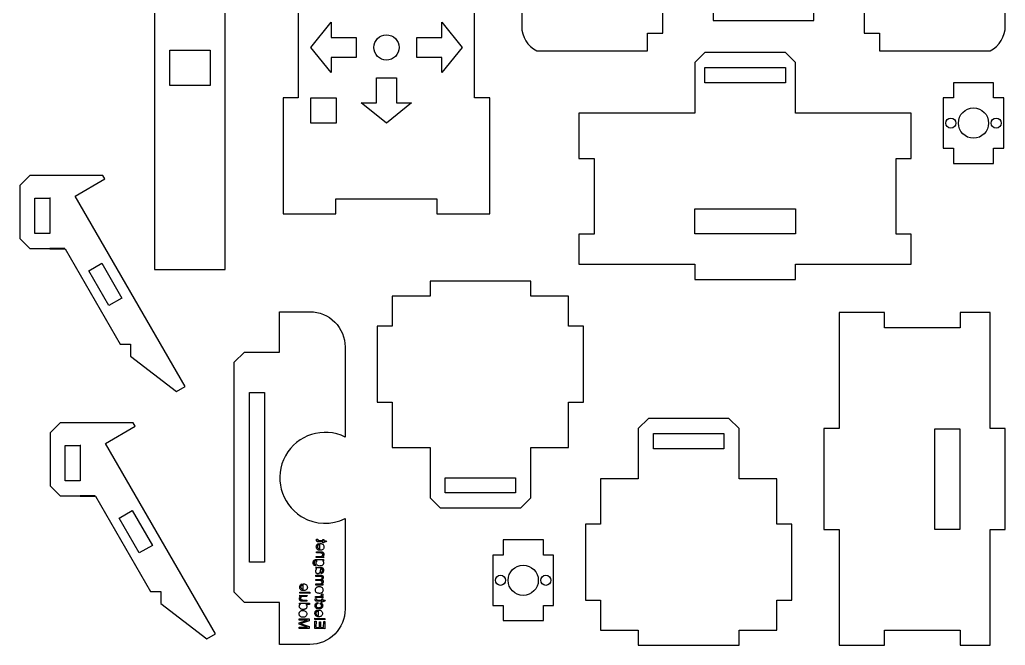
# Model space of a CAD drawing. Header units: millimetres. Extents: x -327 to -131, y -394 to -6.
# Drawn here: x -327 to -131.4, y -393.6 to -269.5 of the extents above; entities that cross this region are included whole.
import ezdxf

# ---------------------------------------------------------------- set-up
doc = ezdxf.new("R2010")
doc.units = ezdxf.units.MM
doc.layers.get('0').update_dxf_attribs({"linetype": 'CONTINUOUS'})

msp = doc.modelspace()

# ---------------------------------------------------------------- linework, layer by layer
for p, q in [((-325, -300.43), (-327, -302.43)), ((-318.89, -300.43), (-325, -300.43)), ((-310.53, -300.43), (-318.89, -300.43)), ((-315.98, -304.52), (-310.12, -301.14)), ((-310.12, -301.14), (-310.53, -300.43)), ((-327, -302.43), (-327, -312.93)), ((-324, -311.93), (-324, -304.93)), ((-324, -304.93), (-320.9, -304.93)), ((-320.9, -304.93), (-321, -304.93)), ((-321, -304.93), (-321, -311.93)), ((-294.16, -342.3), (-315.98, -304.52)), ((-327, -312.93), (-325, -314.93)), ((-321, -311.93), (-324, -311.93)), ((-325, -314.93), (-318.05, -314.93)), ((-318.05, -314.93), (-321, -314.93)), ((-321, -314.93), (-321, -315.01)), ((-321, -315.01), (-318, -315.01)), ((-318, -315.01), (-307.08, -333.93)), ((-307.08, -333.93), (-305.02, -333.93)), ((-305.02, -333.93), (-305.02, -336.28)), ((-305.02, -336.28), (-295.89, -343.3)), ((-295.89, -343.3), (-294.16, -342.3)), ((-318.97, -349.51), (-320.97, -351.51)), ((-312.86, -349.51), (-318.97, -349.51)), ((-304.49, -349.51), (-312.86, -349.51)), ((-309.94, -353.59), (-304.09, -350.21)), ((-304.09, -350.21), (-304.49, -349.51)), ((-320.97, -351.51), (-320.97, -362.01)), ((-317.97, -361.01), (-317.97, -354.01)), ((-317.97, -354.01), (-314.87, -354.01)), ((-314.87, -354.01), (-314.97, -354.01)), ((-314.97, -354.01), (-314.97, -361.01)), ((-288.13, -391.38), (-309.94, -353.59)), ((-314.97, -361.01), (-317.97, -361.01)), ((-320.97, -362.01), (-318.97, -364.01)), ((-318.97, -364.01), (-312.01, -364.01)), ((-312.01, -364.01), (-314.97, -364.01)), ((-314.97, -364.01), (-314.97, -364.08)), ((-314.97, -364.08), (-311.97, -364.08)), ((-311.97, -364.08), (-301.05, -383)), ((-268.05, -372.58), (-267.83, -372.62)), ((-267.65, -372.87), (-266.8, -372.89)), ((-266.81, -373.14), (-267.64, -373.12)), ((-267.64, -373.47), (-267.61, -373.73)), ((-267.43, -374.55), (-267.41, -373.47)), ((-266.81, -373.32), (-266.81, -373.14)), ((-266.62, -373.32), (-266.81, -373.32)), ((-266.8, -372.89), (-266.8, -372.65)), ((-266.8, -372.65), (-266.6, -372.65)), ((-266.26, -373.15), (-266.62, -373.14)), ((-266.62, -373.14), (-266.62, -373.32)), ((-266.6, -372.65), (-266.61, -372.9)), ((-266.61, -372.9), (-266.1, -372.91)), ((-266.1, -372.91), (-266.26, -373.15)), ((-268.11, -375.33), (-268.11, -375.08)), ((-268.11, -375.08), (-267.22, -375.1)), ((-267.23, -375.35), (-268.11, -375.33)), ((-268.13, -376.02), (-267.34, -376.03)), ((-268.13, -376.26), (-268.13, -376.02)), ((-266.68, -376.29), (-268.13, -376.26)), ((-267.94, -376.64), (-266.69, -376.66)), ((-266.89, -376.07), (-266.68, -376.07)), ((-266.7, -376.89), (-266.87, -376.89)), ((-266.69, -376.66), (-266.7, -376.89)), ((-266.68, -376.07), (-266.68, -376.29)), ((-268.32, -377.62), (-268.29, -377.86)), ((-268.18, -378.37), (-268.17, -378.12)), ((-267.57, -378.21), (-267.24, -378.22)), ((-267.17, -379.43), (-267.19, -379.19)), ((-270.93, -381.48), (-270.91, -381.73)), ((-270.73, -382.56), (-270.71, -381.48)), ((-268.25, -381.45), (-267.5, -381.47)), ((-268.25, -381.7), (-268.25, -381.45)), ((-268.23, -380.83), (-268.23, -380.59)), ((-268.23, -380.59), (-267.39, -380.61)), ((-267.29, -380.86), (-268.23, -380.83)), ((-268.21, -379.98), (-268.21, -379.73)), ((-268.21, -379.73), (-267.21, -379.75)), ((-267.3, -380), (-268.21, -379.98)), ((-267, -381.5), (-266.8, -381.51)), ((-266.8, -381.51), (-266.8, -381.73)), ((-301.05, -383), (-298.98, -383)), ((-298.98, -383), (-298.98, -385.35)), ((-266.8, -381.73), (-268.25, -381.7)), ((-267.12, -383.51), (-266.89, -383.43)), ((-298.98, -385.35), (-289.86, -392.38)), ((-271.46, -385.5), (-271.45, -385.27)), ((-271.45, -385.27), (-269.45, -385.32)), ((-271.42, -383.72), (-269.97, -383.75)), ((-271.42, -383.94), (-271.42, -383.72)), ((-271.21, -383.94), (-271.42, -383.94)), ((-270, -384.92), (-270.89, -384.9)), ((-270.79, -384.66), (-269.99, -384.68)), ((-269.98, -384), (-270.75, -383.98)), ((-269.99, -384.68), (-270, -384.92)), ((-269.97, -383.75), (-269.98, -384)), ((-269.45, -385.32), (-269.46, -385.56)), ((-268.31, -384.18), (-268.3, -383.94)), ((-266.86, -384.21), (-268.31, -384.18)), ((-268.31, -384.38), (-268.09, -384.42)), ((-268.3, -383.94), (-267.54, -383.95)), ((-267.91, -384.68), (-267.06, -384.69)), ((-267.06, -384.94), (-267.9, -384.92)), ((-267.83, -385.18), (-267.8, -385.42)), ((-267.35, -385.45), (-267.31, -385.21)), ((-267.07, -383.99), (-266.85, -383.99)), ((-267.07, -385.12), (-267.06, -384.94)), ((-266.88, -385.12), (-267.07, -385.12)), ((-267.06, -384.69), (-267.05, -384.45)), ((-267.05, -384.45), (-266.86, -384.45)), ((-266.87, -384.94), (-266.88, -385.12)), ((-266.86, -384.45), (-266.87, -384.7)), ((-266.87, -384.7), (-266.36, -384.71)), ((-266.52, -384.95), (-266.87, -384.94)), ((-266.85, -383.99), (-266.86, -384.21)), ((-266.36, -384.71), (-266.52, -384.95)), ((-271.27, -385.5), (-271.46, -385.5)), ((-269.46, -385.56), (-270.18, -385.55)), ((-267.93, -386.67), (-267.9, -386.92)), ((-267.72, -387.75), (-267.7, -386.67)), ((-271.54, -389.23), (-269.85, -388.68)), ((-271.54, -389.46), (-271.54, -389.23)), ((-271.53, -388.64), (-271.52, -388.39)), ((-269.85, -388.68), (-271.53, -388.64)), ((-271.52, -388.39), (-269.52, -388.43)), ((-269.53, -388.79), (-270.93, -389.24)), ((-269.52, -388.43), (-269.53, -388.79)), ((-271.56, -390.04), (-269.85, -390.08)), ((-271.56, -390.3), (-271.56, -390.04)), ((-269.56, -390.34), (-271.56, -390.3)), ((-269.85, -390.08), (-271.54, -389.46)), ((-270.96, -389.44), (-269.55, -389.94)), ((-269.55, -389.94), (-269.56, -390.34)), ((-289.86, -392.38), (-288.13, -391.38))]:
    msp.add_line(p, q)
for points in [[(-227.35, -187.2), (-227.35, -270.84, 0.281861), (-224.35, -275.74), (-224.35, -275.7), (-202.35, -275.7), (-202.35, -273.8), (-202.35, -273.8), (-202.35, -272.2), (-199.35, -272.2), (-199.35, -257.7)], [(-159.35, -257.7), (-159.35, -272.2), (-156.35, -272.2), (-156.35, -275.7), (-134.35, -275.7), (-134.35, -275.7, 0.281861), (-131.35, -270.8), (-131.35, -187.2, 0.414214)]]:
    msp.add_lwpolyline(points, format="xyb")
for points in [[(-286.22, -319.11), (-286.22, -246.11), (-283.22, -246.11), (-286.22, -240.11), (-300.22, -240.11), (-303.22, -246.11), (-300.22, -246.11), (-300.22, -319.11)], [(-233.7, -285.05), (-236.7, -285.05), (-236.7, -265.04), (-233.7, -265.04), (-233.7, -242.08), (-244.2, -242.08), (-244.2, -245.09), (-264.23, -245.09), (-264.23, -242.08), (-274.7, -242.08), (-274.7, -265.04), (-271.7, -265.04), (-271.7, -285.05), (-274.7, -285.05), (-274.7, -308.04), (-264.23, -308.04), (-264.23, -305.05), (-244.2, -305.05), (-244.2, -308.04), (-233.7, -308.04)], [(-260.2, -273.04), (-260.2, -277.04), (-265.2, -277.04), (-265.2, -280.04), (-269.2, -275.04), (-265.2, -270.04), (-265.2, -273.04)], [(-243.2, -270.04), (-239.2, -275.04), (-243.2, -280.04), (-243.2, -277.04), (-248.2, -277.04), (-248.2, -273.04), (-243.2, -273.04)], [(-289.22, -275.61), (-289.22, -282.61), (-297.22, -282.61), (-297.22, -275.61)], [(-172.98, -278.05), (-174.98, -276.05), (-191, -276.05), (-193, -278.05), (-193, -288.05), (-216.01, -288.05), (-216.01, -297.05), (-212.98, -297.05), (-212.98, -312.09), (-216.01, -312.09), (-216.01, -318.06), (-193, -318.06), (-193, -321.05), (-172.98, -321.05), (-172.98, -318.06), (-150.01, -318.06), (-150.01, -312.09), (-152.98, -312.09), (-152.98, -297.05), (-150.01, -297.05), (-150.01, -288.05), (-172.98, -288.05)], [(-174.98, -279.05), (-174.98, -282.05), (-190.98, -282.05), (-190.98, -279.05)], [(-256.2, -281.04), (-252.2, -281.04), (-252.2, -286.04), (-249.2, -286.04), (-254.2, -290.04), (-259.2, -286.04), (-256.2, -286.04)], [(-141.66, -285.05), (-143.66, -285.05), (-143.66, -295.05), (-141.66, -295.05), (-141.66, -298.05), (-133.66, -298.05), (-133.66, -295.05), (-131.66, -295.05), (-131.66, -285.05), (-133.66, -285.05), (-133.66, -282.05), (-141.66, -282.05)], [(-264.2, -290.04), (-269.2, -290.04), (-269.2, -285.04), (-264.2, -285.04)], [(-192.98, -307.05), (-172.98, -307.05), (-172.98, -312.05), (-192.98, -312.05)], [(-306.7, -324.76), (-309.3, -326.26), (-313.3, -319.33), (-310.7, -317.83)], [(-227.55, -366.41), (-225.55, -364.41), (-225.55, -354.41), (-218.05, -354.41), (-218.05, -345.41), (-215.05, -345.41), (-215.05, -330.36), (-218.05, -330.36), (-218.05, -324.41), (-225.55, -324.41), (-225.55, -321.41), (-245.55, -321.41), (-245.55, -324.41), (-253.05, -324.41), (-253.05, -330.36), (-256.05, -330.36), (-256.05, -345.41), (-253.05, -345.41), (-253.05, -354.41), (-245.55, -354.41), (-245.55, -364.41), (-243.55, -366.41)], [(-167.35, -350.66), (-167.35, -370.68), (-164.35, -370.68), (-164.35, -393.65), (-155.35, -393.65), (-155.35, -390.68), (-140.31, -390.68), (-140.31, -393.65), (-134.34, -393.65), (-134.34, -370.68), (-131.35, -370.68), (-131.35, -350.66), (-134.34, -350.66), (-134.34, -327.65), (-140.31, -327.65), (-140.31, -330.68), (-155.35, -330.68), (-155.35, -327.65), (-164.35, -327.65), (-164.35, -350.66)], [(-278.4, -377.14), (-281.4, -377.14), (-281.4, -343.47), (-278.4, -343.47)], [(-184.2, -350.65), (-186.2, -348.65), (-202.2, -348.65), (-204.2, -350.65), (-204.2, -360.65), (-211.7, -360.65), (-211.7, -369.65), (-214.7, -369.65), (-214.7, -384.69), (-211.7, -384.69), (-211.7, -390.65), (-204.2, -390.65), (-204.2, -393.65), (-184.2, -393.65), (-184.2, -390.65), (-176.7, -390.65), (-176.7, -384.69), (-173.7, -384.69), (-173.7, -369.65), (-176.7, -369.65), (-176.7, -360.65), (-184.2, -360.65)], [(-201.2, -354.65), (-201.2, -351.65), (-187.2, -351.65), (-187.2, -354.65)], [(-145.35, -370.68), (-145.35, -350.68), (-140.35, -350.68), (-140.35, -370.68)], [(-228.55, -360.41), (-228.55, -363.41), (-242.55, -363.41), (-242.55, -360.41)], [(-300.67, -373.83), (-303.27, -375.33), (-307.27, -368.41), (-304.67, -366.91)], [(-221.05, -375.76), (-223.05, -375.76), (-223.05, -372.76), (-231.05, -372.76), (-231.05, -375.76), (-233.05, -375.76), (-233.05, -385.76), (-231.05, -385.76), (-231.05, -388.76), (-223.05, -388.76), (-223.05, -385.76), (-221.05, -385.76)], [(-271.4, -383.09), (-269.41, -383.14), (-269.41, -383.38), (-271.41, -383.34)], [(-268.41, -388.86), (-268.17, -388.87), (-268.2, -390.09), (-267.52, -390.11), (-267.5, -389), (-267.26, -389.01), (-267.28, -390.11), (-266.67, -390.13), (-266.65, -388.95), (-266.41, -388.95), (-266.44, -390.4), (-268.44, -390.35)], [(-268.4, -388.29), (-266.4, -388.33), (-266.4, -388.58), (-268.4, -388.53)]]:
    msp.add_lwpolyline(points, close=True)
msp.add_lwpolyline([(-189.35, -257.7), (-189.35, -269.7), (-169.35, -269.7), (-169.35, -257.7)])
msp.add_lwpolyline([(-262.4, -352.34, 0.954735), (-271.1, -368.07, 0.007413), (-270.88, -368.26, 0.250673), (-262.4, -368.52), (-262.4, -386.47, -0.414214), (-269.4, -393.47), (-275.4, -393.47), (-275.4, -385.14), (-282.4, -385.14), (-284.4, -383.14), (-284.4, -337.47), (-282.4, -335.47), (-275.4, -335.47), (-275.4, -327.47), (-269.4, -327.47, -0.414214), (-262.4, -334.47)], format="xyb", close=True)
for centre, radius in [((-254.2, -275.04), 2.5), ((-137.66, -290.05), 3), ((-142.16, -290.05), 1), ((-133.16, -290.05), 1), ((-227.05, -380.76), 3), ((-231.55, -380.76), 1), ((-222.55, -380.76), 1)]:
    msp.add_circle(centre, radius)
for points, knots in [([(-268.12, -374.1), (-268.11, -374.02), (-268.11, -373.95), (-268.07, -373.81), (-268.03, -373.76), (-267.99, -373.69)], [0, 0, 0, 0, 0.0223128, 0.0223128, 0.04475975, 0.04475975, 0.04475975, 0.04475975]), ([(-268.08, -372.77), (-268.07, -372.73), (-268.07, -372.71), (-268.06, -372.64), (-268.06, -372.61), (-268.05, -372.58)], [0, 0, 0, 0, 0.01024756, 0.01024756, 0.0204198, 0.0204198, 0.0204198, 0.0204198]), ([(-268.04, -372.98), (-268.05, -372.94), (-268.06, -372.91), (-268.08, -372.84), (-268.08, -372.8), (-268.08, -372.77)], [0, 0, 0, 0, 0.01217006, 0.01217006, 0.02407561, 0.02407561, 0.02407561, 0.02407561]), ([(-267.93, -373.08), (-267.95, -373.07), (-267.97, -373.06), (-268.01, -373.02), (-268.02, -373), (-268.04, -372.98)], [0, 0, 0, 0, 0.00825793, 0.00825793, 0.01649674, 0.01649674, 0.01649674, 0.01649674]), ([(-267.99, -373.69), (-267.93, -373.63), (-267.89, -373.59), (-267.77, -373.51), (-267.7, -373.49), (-267.64, -373.47)], [0, 0, 0, 0, 0.02237772, 0.02237772, 0.04470848, 0.04470848, 0.04470848, 0.04470848]), ([(-267.64, -373.12), (-267.69, -373.12), (-267.74, -373.12), (-267.84, -373.11), (-267.88, -373.1), (-267.93, -373.08)], [0, 0, 0, 0, 0.01473572, 0.01473572, 0.03070692, 0.03070692, 0.03070692, 0.03070692]), ([(-267.83, -372.62), (-267.84, -372.64), (-267.84, -372.66), (-267.84, -372.7), (-267.84, -372.71), (-267.85, -372.73)], [0, 0, 0, 0, 0.0054175, 0.0054175, 0.01096673, 0.01096673, 0.01096673, 0.01096673]), ([(-267.85, -372.73), (-267.85, -372.75), (-267.85, -372.76), (-267.84, -372.79), (-267.84, -372.8), (-267.83, -372.82)], [0, 0, 0, 0, 0.004410228, 0.004410228, 0.008916782, 0.008916782, 0.008916782, 0.008916782]), ([(-267.83, -372.82), (-267.82, -372.82), (-267.82, -372.83), (-267.8, -372.85), (-267.79, -372.85), (-267.78, -372.86)], [0, 0, 0, 0, 0.003271306, 0.003271306, 0.006542831, 0.006542831, 0.006542831, 0.006542831]), ([(-267.78, -372.86), (-267.76, -372.87), (-267.74, -372.87), (-267.69, -372.87), (-267.67, -372.87), (-267.65, -372.87)], [0, 0, 0, 0, 0.00768258, 0.00768258, 0.01470083, 0.01470083, 0.01470083, 0.01470083]), ([(-267.41, -373.47), (-267.4, -373.47), (-267.39, -373.47), (-267.37, -373.47), (-267.36, -373.47), (-267.34, -373.47)], [0, 0, 0, 0, 0.003275134, 0.003275134, 0.006686924, 0.006686924, 0.006686924, 0.006686924]), ([(-267.34, -373.47), (-267.24, -373.48), (-267.14, -373.48), (-266.96, -373.55), (-266.88, -373.6), (-266.79, -373.67)], [0, 0, 0, 0, 0.03058319, 0.03058319, 0.06148901, 0.06148901, 0.06148901, 0.06148901]), ([(-266.79, -373.67), (-266.73, -373.74), (-266.68, -373.81), (-266.62, -373.97), (-266.61, -374.06), (-266.6, -374.15)], [0, 0, 0, 0, 0.02803415, 0.02803415, 0.05604557, 0.05604557, 0.05604557, 0.05604557]), ([(-267.93, -374.61), (-268, -374.53), (-268.05, -374.46), (-268.11, -374.29), (-268.11, -374.19), (-268.12, -374.1)], [0, 0, 0, 0, 0.0304266, 0.0304266, 0.06073653, 0.06073653, 0.06073653, 0.06073653]), ([(-267.39, -374.81), (-267.49, -374.8), (-267.59, -374.79), (-267.77, -374.73), (-267.85, -374.67), (-267.93, -374.61)], [0, 0, 0, 0, 0.03029558, 0.03029558, 0.06088123, 0.06088123, 0.06088123, 0.06088123]), ([(-267.84, -373.87), (-267.86, -373.91), (-267.89, -373.94), (-267.91, -374.02), (-267.91, -374.06), (-267.92, -374.1)], [0, 0, 0, 0, 0.01313326, 0.01313326, 0.02623781, 0.02623781, 0.02623781, 0.02623781]), ([(-267.92, -374.1), (-267.91, -374.16), (-267.91, -374.22), (-267.87, -374.32), (-267.83, -374.36), (-267.8, -374.41)], [0, 0, 0, 0, 0.01724478, 0.01724478, 0.03449245, 0.03449245, 0.03449245, 0.03449245]), ([(-267.61, -373.73), (-267.65, -373.74), (-267.7, -373.76), (-267.78, -373.81), (-267.8, -373.84), (-267.84, -373.87)], [0, 0, 0, 0, 0.01397031, 0.01397031, 0.02811999, 0.02811999, 0.02811999, 0.02811999]), ([(-267.8, -374.41), (-267.74, -374.45), (-267.69, -374.49), (-267.57, -374.53), (-267.5, -374.54), (-267.43, -374.55)], [0, 0, 0, 0, 0.02238675, 0.02238675, 0.04450634, 0.04450634, 0.04450634, 0.04450634]), ([(-266.82, -374.63), (-266.91, -374.69), (-266.99, -374.74), (-267.18, -374.8), (-267.28, -374.8), (-267.39, -374.81)], [0, 0, 0, 0, 0.03435171, 0.03435171, 0.06835004, 0.06835004, 0.06835004, 0.06835004]), ([(-267.01, -375.38), (-267.05, -375.37), (-267.08, -375.36), (-267.16, -375.35), (-267.19, -375.35), (-267.23, -375.35)], [0, 0, 0, 0, 0.01299341, 0.01299341, 0.02550807, 0.02550807, 0.02550807, 0.02550807]), ([(-267.22, -375.1), (-267.18, -375.1), (-267.14, -375.11), (-267.05, -375.11), (-267.02, -375.12), (-266.98, -375.12)], [0, 0, 0, 0, 0.01198417, 0.01198417, 0.02472235, 0.02472235, 0.02472235, 0.02472235]), ([(-266.89, -375.49), (-266.91, -375.47), (-266.92, -375.44), (-266.96, -375.41), (-266.98, -375.4), (-267.01, -375.38)], [0, 0, 0, 0, 0.00810143, 0.00810143, 0.01620763, 0.01620763, 0.01620763, 0.01620763]), ([(-266.98, -375.12), (-266.95, -375.13), (-266.91, -375.14), (-266.85, -375.17), (-266.83, -375.18), (-266.8, -375.2)], [0, 0, 0, 0, 0.00996776, 0.00996776, 0.0199576, 0.0199576, 0.0199576, 0.0199576]), ([(-266.85, -375.66), (-266.85, -375.63), (-266.85, -375.6), (-266.87, -375.54), (-266.88, -375.52), (-266.89, -375.49)], [0, 0, 0, 0, 0.00902242, 0.00902242, 0.01806869, 0.01806869, 0.01806869, 0.01806869]), ([(-266.64, -375.61), (-266.65, -375.7), (-266.66, -375.8), (-266.72, -375.91), (-266.74, -375.94), (-266.81, -376.01), (-266.85, -376.04), (-266.89, -376.07)], [0, 0, 0, 0, 0.02798675, 0.02798675, 0.04030206, 0.04030206, 0.05130192, 0.05130192, 0.05130192, 0.05130192]), ([(-266.6, -374.15), (-266.61, -374.24), (-266.62, -374.33), (-266.69, -374.49), (-266.75, -374.56), (-266.82, -374.63)], [0, 0, 0, 0, 0.0278112, 0.0278112, 0.05565226, 0.05565226, 0.05565226, 0.05565226]), ([(-266.8, -375.2), (-266.77, -375.23), (-266.75, -375.25), (-266.71, -375.31), (-266.69, -375.34), (-266.68, -375.37)], [0, 0, 0, 0, 0.01148457, 0.01148457, 0.02288564, 0.02288564, 0.02288564, 0.02288564]), ([(-266.68, -375.37), (-266.67, -375.41), (-266.65, -375.45), (-266.64, -375.53), (-266.64, -375.57), (-266.64, -375.61)], [0, 0, 0, 0, 0.01292353, 0.01292353, 0.02583235, 0.02583235, 0.02583235, 0.02583235]), ([(-268.74, -377.27), (-268.74, -377.21), (-268.74, -377.15), (-268.71, -377.02), (-268.68, -376.97), (-268.65, -376.91)], [0, 0, 0, 0, 0.019152, 0.019152, 0.03844953, 0.03844953, 0.03844953, 0.03844953]), ([(-268.64, -377.7), (-268.67, -377.62), (-268.71, -377.57), (-268.74, -377.42), (-268.74, -377.35), (-268.74, -377.27)], [0, 0, 0, 0, 0.02460081, 0.02460081, 0.04898076, 0.04898076, 0.04898076, 0.04898076]), ([(-268.65, -376.91), (-268.62, -376.86), (-268.59, -376.82), (-268.52, -376.75), (-268.47, -376.72), (-268.43, -376.7)], [0, 0, 0, 0, 0.01608382, 0.01608382, 0.03218273, 0.03218273, 0.03218273, 0.03218273]), ([(-268.47, -377.02), (-268.49, -377.06), (-268.51, -377.1), (-268.54, -377.19), (-268.54, -377.23), (-268.54, -377.28)], [0, 0, 0, 0, 0.0156915, 0.0156915, 0.03110539, 0.03110539, 0.03110539, 0.03110539]), ([(-268.54, -377.28), (-268.54, -377.32), (-268.54, -377.37), (-268.52, -377.45), (-268.5, -377.49), (-268.48, -377.53)], [0, 0, 0, 0, 0.01333982, 0.01333982, 0.0268537, 0.0268537, 0.0268537, 0.0268537]), ([(-268.48, -377.53), (-268.45, -377.56), (-268.43, -377.58), (-268.38, -377.61), (-268.35, -377.61), (-268.32, -377.62)], [0, 0, 0, 0, 0.01046052, 0.01046052, 0.02081609, 0.02081609, 0.02081609, 0.02081609]), ([(-268.27, -376.9), (-268.31, -376.91), (-268.35, -376.92), (-268.41, -376.96), (-268.44, -376.99), (-268.47, -377.02)], [0, 0, 0, 0, 0.01182304, 0.01182304, 0.02366222, 0.02366222, 0.02366222, 0.02366222]), ([(-268.43, -376.7), (-268.34, -376.67), (-268.27, -376.65), (-268.11, -376.63), (-268.03, -376.64), (-267.94, -376.64)], [0, 0, 0, 0, 0.02799871, 0.02799871, 0.05460599, 0.05460599, 0.05460599, 0.05460599]), ([(-267.96, -376.89), (-268.01, -376.88), (-268.06, -376.88), (-268.17, -376.89), (-268.21, -376.89), (-268.27, -376.9)], [0, 0, 0, 0, 0.01583394, 0.01583394, 0.03306411, 0.03306411, 0.03306411, 0.03306411]), ([(-268.16, -377.28), (-268.15, -377.2), (-268.14, -377.13), (-268.07, -377), (-268.01, -376.94), (-267.96, -376.89)], [0, 0, 0, 0, 0.02392649, 0.02392649, 0.04784812, 0.04784812, 0.04784812, 0.04784812]), ([(-267.95, -377.75), (-268.02, -377.68), (-268.08, -377.62), (-268.14, -377.46), (-268.15, -377.37), (-268.16, -377.28)], [0, 0, 0, 0, 0.02854574, 0.02854574, 0.05704631, 0.05704631, 0.05704631, 0.05704631]), ([(-267.34, -376.03), (-267.27, -376.03), (-267.2, -376.04), (-267.07, -376), (-267.02, -375.97), (-266.96, -375.93)], [0, 0, 0, 0, 0.02076218, 0.02076218, 0.04240764, 0.04240764, 0.04240764, 0.04240764]), ([(-266.96, -375.93), (-266.93, -375.89), (-266.9, -375.85), (-266.86, -375.76), (-266.86, -375.71), (-266.85, -375.66)], [0, 0, 0, 0, 0.01527206, 0.01527206, 0.03054166, 0.03054166, 0.03054166, 0.03054166]), ([(-266.87, -376.89), (-266.81, -376.95), (-266.76, -377.01), (-266.69, -377.15), (-266.68, -377.23), (-266.67, -377.31)], [0, 0, 0, 0, 0.02503776, 0.02503776, 0.05008091, 0.05008091, 0.05008091, 0.05008091]), ([(-266.67, -377.31), (-266.68, -377.37), (-266.68, -377.43), (-266.72, -377.54), (-266.75, -377.59), (-266.78, -377.65)], [0, 0, 0, 0, 0.01789693, 0.01789693, 0.03582339, 0.03582339, 0.03582339, 0.03582339]), ([(-268.29, -377.86), (-268.36, -377.85), (-268.43, -377.85), (-268.51, -377.81), (-268.53, -377.79), (-268.59, -377.74), (-268.61, -377.72), (-268.64, -377.7)], [0, 0, 0, 0, 0.0206045, 0.0206045, 0.02938536, 0.02938536, 0.03568167, 0.03568167, 0.03568167, 0.03568167]), ([(-268.22, -378.96), (-268.22, -378.91), (-268.22, -378.86), (-268.2, -378.77), (-268.19, -378.73), (-268.17, -378.69)], [0, 0, 0, 0, 0.01384653, 0.01384653, 0.02770267, 0.02770267, 0.02770267, 0.02770267]), ([(-268.12, -379.33), (-268.16, -379.26), (-268.19, -379.21), (-268.22, -379.09), (-268.22, -379.02), (-268.22, -378.96)], [0, 0, 0, 0, 0.0222306, 0.0222306, 0.04416991, 0.04416991, 0.04416991, 0.04416991]), ([(-268, -378.43), (-268.03, -378.42), (-268.06, -378.42), (-268.12, -378.4), (-268.15, -378.39), (-268.18, -378.37)], [0, 0, 0, 0, 0.00935327, 0.00935327, 0.01874514, 0.01874514, 0.01874514, 0.01874514]), ([(-268.17, -378.12), (-268.15, -378.13), (-268.12, -378.15), (-268.06, -378.17), (-268.03, -378.18), (-268, -378.18)], [0, 0, 0, 0, 0.00928519, 0.00928519, 0.0185723, 0.0185723, 0.0185723, 0.0185723]), ([(-268.17, -378.69), (-268.15, -378.64), (-268.13, -378.59), (-268.07, -378.51), (-268.04, -378.47), (-268, -378.43)], [0, 0, 0, 0, 0.01718088, 0.01718088, 0.03421279, 0.03421279, 0.03421279, 0.03421279]), ([(-267.82, -379.46), (-267.88, -379.45), (-267.93, -379.45), (-268.03, -379.4), (-268.07, -379.37), (-268.12, -379.33)], [0, 0, 0, 0, 0.01712685, 0.01712685, 0.03425871, 0.03425871, 0.03425871, 0.03425871]), ([(-268, -378.18), (-267.92, -378.19), (-267.87, -378.2), (-267.71, -378.21), (-267.64, -378.21), (-267.57, -378.21)], [0, 0, 0, 0, 0.02431846, 0.02431846, 0.04631939, 0.04631939, 0.04631939, 0.04631939]), ([(-267.44, -377.93), (-267.53, -377.92), (-267.62, -377.91), (-267.79, -377.85), (-267.87, -377.8), (-267.95, -377.75)], [0, 0, 0, 0, 0.02798085, 0.02798085, 0.05600667, 0.05600667, 0.05600667, 0.05600667]), ([(-267.63, -379.42), (-267.66, -379.43), (-267.69, -379.44), (-267.75, -379.46), (-267.79, -379.46), (-267.82, -379.46)], [0, 0, 0, 0, 0.0104819, 0.0104819, 0.02095756, 0.02095756, 0.02095756, 0.02095756]), ([(-267.48, -379.29), (-267.5, -379.32), (-267.52, -379.34), (-267.57, -379.38), (-267.6, -379.4), (-267.63, -379.42)], [0, 0, 0, 0, 0.00999798, 0.00999798, 0.01998899, 0.01998899, 0.01998899, 0.01998899]), ([(-267.4, -379.12), (-267.41, -379.15), (-267.42, -379.18), (-267.45, -379.24), (-267.46, -379.26), (-267.48, -379.29)], [0, 0, 0, 0, 0.00981043, 0.00981043, 0.01962637, 0.01962637, 0.01962637, 0.01962637]), ([(-267.05, -377.86), (-267.12, -377.88), (-267.18, -377.9), (-267.31, -377.92), (-267.37, -377.92), (-267.44, -377.93)], [0, 0, 0, 0, 0.02048167, 0.02048167, 0.04094359, 0.04094359, 0.04094359, 0.04094359]), ([(-267.36, -378.9), (-267.36, -378.94), (-267.37, -378.97), (-267.38, -379.05), (-267.39, -379.08), (-267.4, -379.12)], [0, 0, 0, 0, 0.01108198, 0.01108198, 0.02260999, 0.02260999, 0.02260999, 0.02260999]), ([(-267.26, -378.46), (-267.29, -378.55), (-267.3, -378.6), (-267.33, -378.75), (-267.35, -378.83), (-267.36, -378.9)], [0, 0, 0, 0, 0.02559212, 0.02559212, 0.0501325, 0.0501325, 0.0501325, 0.0501325]), ([(-267.2, -378.46), (-267.21, -378.46), (-267.22, -378.46), (-267.24, -378.46), (-267.25, -378.46), (-267.26, -378.46)], [0, 0, 0, 0, 0.003206741, 0.003206741, 0.006413526, 0.006413526, 0.006413526, 0.006413526]), ([(-267.24, -378.22), (-267.2, -378.22), (-267.17, -378.22), (-267.09, -378.22), (-267.06, -378.23), (-267.02, -378.23)], [0, 0, 0, 0, 0.01136428, 0.01136428, 0.02349495, 0.02349495, 0.02349495, 0.02349495]), ([(-266.99, -378.54), (-267.02, -378.51), (-267.05, -378.49), (-267.12, -378.47), (-267.16, -378.47), (-267.2, -378.46)], [0, 0, 0, 0, 0.01324509, 0.01324509, 0.02612408, 0.02612408, 0.02612408, 0.02612408]), ([(-267.19, -379.19), (-267.15, -379.18), (-267.11, -379.17), (-267.04, -379.13), (-267.01, -379.11), (-266.98, -379.07)], [0, 0, 0, 0, 0.01274111, 0.01274111, 0.02578017, 0.02578017, 0.02578017, 0.02578017]), ([(-266.92, -379.33), (-266.96, -379.36), (-266.99, -379.38), (-267.08, -379.41), (-267.12, -379.42), (-267.17, -379.43)], [0, 0, 0, 0, 0.01508455, 0.01508455, 0.03004166, 0.03004166, 0.03004166, 0.03004166]), ([(-266.78, -377.65), (-266.82, -377.7), (-266.85, -377.74), (-266.95, -377.81), (-267, -377.83), (-267.05, -377.86)], [0, 0, 0, 0, 0.01870151, 0.01870151, 0.03737173, 0.03737173, 0.03737173, 0.03737173]), ([(-267.02, -378.23), (-266.99, -378.24), (-266.96, -378.25), (-266.9, -378.28), (-266.88, -378.29), (-266.85, -378.31)], [0, 0, 0, 0, 0.00931361, 0.00931361, 0.01866952, 0.01866952, 0.01866952, 0.01866952]), ([(-266.91, -378.82), (-266.91, -378.77), (-266.91, -378.72), (-266.94, -378.62), (-266.96, -378.59), (-266.99, -378.54)], [0, 0, 0, 0, 0.01516737, 0.01516737, 0.03061561, 0.03061561, 0.03061561, 0.03061561]), ([(-266.98, -379.07), (-266.95, -379.03), (-266.94, -379), (-266.91, -378.91), (-266.91, -378.86), (-266.91, -378.82)], [0, 0, 0, 0, 0.01537551, 0.01537551, 0.03031821, 0.03031821, 0.03031821, 0.03031821]), ([(-266.77, -379.12), (-266.78, -379.16), (-266.8, -379.2), (-266.85, -379.27), (-266.88, -379.3), (-266.92, -379.33)], [0, 0, 0, 0, 0.01338237, 0.01338237, 0.02684235, 0.02684235, 0.02684235, 0.02684235]), ([(-266.85, -378.31), (-266.82, -378.34), (-266.8, -378.36), (-266.77, -378.42), (-266.76, -378.45), (-266.74, -378.49)], [0, 0, 0, 0, 0.0115653, 0.0115653, 0.02296067, 0.02296067, 0.02296067, 0.02296067]), ([(-266.71, -378.79), (-266.71, -378.84), (-266.71, -378.9), (-266.73, -379.01), (-266.75, -379.06), (-266.77, -379.12)], [0, 0, 0, 0, 0.01679089, 0.01679089, 0.03367095, 0.03367095, 0.03367095, 0.03367095]), ([(-266.74, -378.49), (-266.73, -378.54), (-266.72, -378.58), (-266.71, -378.69), (-266.71, -378.74), (-266.71, -378.79)], [0, 0, 0, 0, 0.01724693, 0.01724693, 0.03420104, 0.03420104, 0.03420104, 0.03420104]), ([(-271.28, -381.69), (-271.23, -381.64), (-271.19, -381.59), (-271.07, -381.52), (-271, -381.5), (-270.93, -381.48)], [0, 0, 0, 0, 0.02237784, 0.02237784, 0.04470872, 0.04470872, 0.04470872, 0.04470872]), ([(-270.71, -381.48), (-270.7, -381.48), (-270.69, -381.48), (-270.66, -381.48), (-270.65, -381.48), (-270.64, -381.48)], [0, 0, 0, 0, 0.003275135, 0.003275135, 0.006686926, 0.006686926, 0.006686926, 0.006686926]), ([(-270.64, -381.48), (-270.54, -381.48), (-270.44, -381.49), (-270.25, -381.55), (-270.18, -381.61), (-270.09, -381.67)], [0, 0, 0, 0, 0.03058317, 0.03058317, 0.06148898, 0.06148898, 0.06148898, 0.06148898]), ([(-267.5, -381.47), (-267.44, -381.47), (-267.39, -381.47), (-267.29, -381.46), (-267.25, -381.45), (-267.19, -381.43)], [0, 0, 0, 0, 0.01540821, 0.01540821, 0.03129541, 0.03129541, 0.03129541, 0.03129541]), ([(-267.39, -380.61), (-267.33, -380.61), (-267.27, -380.61), (-267.16, -380.58), (-267.12, -380.55), (-267.06, -380.51)], [0, 0, 0, 0, 0.01779428, 0.01779428, 0.0360241, 0.0360241, 0.0360241, 0.0360241]), ([(-267.09, -380.03), (-267.13, -380.02), (-267.16, -380.01), (-267.23, -380), (-267.27, -380), (-267.3, -380)], [0, 0, 0, 0, 0.01227181, 0.01227181, 0.02395304, 0.02395304, 0.02395304, 0.02395304]), ([(-267.05, -380.92), (-267.09, -380.9), (-267.12, -380.88), (-267.21, -380.86), (-267.25, -380.86), (-267.29, -380.86)], [0, 0, 0, 0, 0.01469964, 0.01469964, 0.02903545, 0.02903545, 0.02903545, 0.02903545]), ([(-267.21, -379.75), (-267.15, -379.76), (-267.08, -379.76), (-266.96, -379.8), (-266.91, -379.83), (-266.85, -379.88)], [0, 0, 0, 0, 0.02012098, 0.02012098, 0.04064714, 0.04064714, 0.04064714, 0.04064714]), ([(-267.19, -381.43), (-267.16, -381.42), (-267.13, -381.41), (-267.07, -381.37), (-267.05, -381.34), (-267.03, -381.31)], [0, 0, 0, 0, 0.01052154, 0.01052154, 0.02105405, 0.02105405, 0.02105405, 0.02105405]), ([(-266.99, -380.11), (-267, -380.1), (-267.01, -380.08), (-267.05, -380.05), (-267.07, -380.04), (-267.09, -380.03)], [0, 0, 0, 0, 0.0070146, 0.0070146, 0.01403352, 0.01403352, 0.01403352, 0.01403352]), ([(-267.06, -380.51), (-267.03, -380.48), (-267, -380.44), (-266.96, -380.36), (-266.96, -380.31), (-266.95, -380.26)], [0, 0, 0, 0, 0.01478091, 0.01478091, 0.02955338, 0.02955338, 0.02955338, 0.02955338]), ([(-266.97, -381.12), (-266.97, -381.08), (-266.97, -381.04), (-267, -380.98), (-267.02, -380.95), (-267.05, -380.92)], [0, 0, 0, 0, 0.0113943, 0.0113943, 0.02293372, 0.02293372, 0.02293372, 0.02293372]), ([(-267.03, -381.31), (-267.01, -381.28), (-267, -381.25), (-266.98, -381.19), (-266.97, -381.15), (-266.97, -381.12)], [0, 0, 0, 0, 0.01022048, 0.01022048, 0.02044099, 0.02044099, 0.02044099, 0.02044099]), ([(-266.74, -380.21), (-266.75, -380.31), (-266.77, -380.39), (-266.83, -380.51), (-266.86, -380.54), (-266.93, -380.6), (-266.97, -380.63), (-267, -380.65)], [0, 0, 0, 0, 0.02913117, 0.02913117, 0.0441395, 0.0441395, 0.05921403, 0.05921403, 0.05921403, 0.05921403]), ([(-267, -380.65), (-266.96, -380.67), (-266.93, -380.69), (-266.87, -380.74), (-266.84, -380.77), (-266.82, -380.8)], [0, 0, 0, 0, 0.01224396, 0.01224396, 0.02448966, 0.02448966, 0.02448966, 0.02448966]), ([(-266.83, -381.33), (-266.85, -381.36), (-266.87, -381.4), (-266.93, -381.45), (-266.97, -381.48), (-267, -381.5)], [0, 0, 0, 0, 0.0126642, 0.0126642, 0.02532984, 0.02532984, 0.02532984, 0.02532984]), ([(-266.95, -380.26), (-266.95, -380.24), (-266.95, -380.21), (-266.97, -380.16), (-266.98, -380.14), (-266.99, -380.11)], [0, 0, 0, 0, 0.00780774, 0.00780774, 0.01563311, 0.01563311, 0.01563311, 0.01563311]), ([(-266.85, -379.88), (-266.81, -379.93), (-266.78, -379.98), (-266.74, -380.09), (-266.74, -380.15), (-266.74, -380.21)], [0, 0, 0, 0, 0.02029116, 0.02029116, 0.04040151, 0.04040151, 0.04040151, 0.04040151]), ([(-266.76, -381.07), (-266.76, -381.11), (-266.76, -381.16), (-266.79, -381.25), (-266.81, -381.28), (-266.83, -381.33)], [0, 0, 0, 0, 0.01357174, 0.01357174, 0.02716143, 0.02716143, 0.02716143, 0.02716143]), ([(-266.82, -380.8), (-266.8, -380.85), (-266.78, -380.89), (-266.76, -380.98), (-266.76, -381.02), (-266.76, -381.07)], [0, 0, 0, 0, 0.01530294, 0.01530294, 0.03046551, 0.03046551, 0.03046551, 0.03046551]), ([(-271.42, -382.1), (-271.41, -382.03), (-271.41, -381.96), (-271.36, -381.82), (-271.33, -381.76), (-271.28, -381.69)], [0, 0, 0, 0, 0.02231281, 0.02231281, 0.04475977, 0.04475977, 0.04475977, 0.04475977]), ([(-271.23, -382.61), (-271.29, -382.53), (-271.35, -382.46), (-271.41, -382.29), (-271.41, -382.2), (-271.42, -382.1)], [0, 0, 0, 0, 0.03042637, 0.03042637, 0.06073611, 0.06073611, 0.06073611, 0.06073611]), ([(-270.69, -382.81), (-270.79, -382.8), (-270.89, -382.8), (-271.07, -382.73), (-271.14, -382.68), (-271.23, -382.61)], [0, 0, 0, 0, 0.03029554, 0.03029554, 0.06088116, 0.06088116, 0.06088116, 0.06088116]), ([(-271.14, -381.88), (-271.16, -381.91), (-271.18, -381.95), (-271.21, -382.02), (-271.21, -382.07), (-271.21, -382.11)], [0, 0, 0, 0, 0.01313316, 0.01313316, 0.02623763, 0.02623763, 0.02623763, 0.02623763]), ([(-271.21, -382.11), (-271.21, -382.16), (-271.21, -382.22), (-271.17, -382.32), (-271.13, -382.37), (-271.09, -382.41)], [0, 0, 0, 0, 0.01724481, 0.01724481, 0.0344925, 0.0344925, 0.0344925, 0.0344925]), ([(-270.91, -381.73), (-270.95, -381.75), (-271, -381.76), (-271.07, -381.81), (-271.1, -381.84), (-271.14, -381.88)], [0, 0, 0, 0, 0.01397028, 0.01397028, 0.02811995, 0.02811995, 0.02811995, 0.02811995]), ([(-271.09, -382.41), (-271.03, -382.46), (-270.99, -382.49), (-270.87, -382.54), (-270.8, -382.55), (-270.73, -382.56)], [0, 0, 0, 0, 0.02238677, 0.02238677, 0.04450637, 0.04450637, 0.04450637, 0.04450637]), ([(-270.11, -382.63), (-270.21, -382.7), (-270.29, -382.75), (-270.48, -382.81), (-270.58, -382.81), (-270.69, -382.81)], [0, 0, 0, 0, 0.03435167, 0.03435167, 0.06834996, 0.06834996, 0.06834996, 0.06834996]), ([(-269.9, -382.15), (-269.91, -382.24), (-269.92, -382.34), (-269.99, -382.5), (-270.05, -382.56), (-270.11, -382.63)], [0, 0, 0, 0, 0.02781129, 0.02781129, 0.05565245, 0.05565245, 0.05565245, 0.05565245]), ([(-270.09, -381.67), (-270.03, -381.74), (-269.97, -381.81), (-269.91, -381.97), (-269.91, -382.06), (-269.9, -382.15)], [0, 0, 0, 0, 0.02803427, 0.02803427, 0.05604579, 0.05604579, 0.05604579, 0.05604579]), ([(-268.31, -382.66), (-268.3, -382.6), (-268.3, -382.54), (-268.26, -382.42), (-268.24, -382.37), (-268.21, -382.31)], [0, 0, 0, 0, 0.01835568, 0.01835568, 0.0367149, 0.0367149, 0.0367149, 0.0367149]), ([(-268.12, -383.16), (-268.18, -383.08), (-268.24, -383.01), (-268.3, -382.85), (-268.3, -382.75), (-268.31, -382.66)], [0, 0, 0, 0, 0.02929763, 0.02929763, 0.0585373, 0.0585373, 0.0585373, 0.0585373]), ([(-268.21, -382.31), (-268.18, -382.26), (-268.14, -382.21), (-268.06, -382.13), (-268.01, -382.11), (-267.96, -382.07)], [0, 0, 0, 0, 0.01785578, 0.01785578, 0.03571265, 0.03571265, 0.03571265, 0.03571265]), ([(-267.56, -383.36), (-267.67, -383.35), (-267.77, -383.34), (-267.96, -383.28), (-268.03, -383.23), (-268.12, -383.16)], [0, 0, 0, 0, 0.03094876, 0.03094876, 0.0622768, 0.0622768, 0.0622768, 0.0622768]), ([(-267.96, -382.07), (-267.88, -382.05), (-267.82, -382.02), (-267.67, -382), (-267.59, -382), (-267.51, -382)], [0, 0, 0, 0, 0.02567438, 0.02567438, 0.05084471, 0.05084471, 0.05084471, 0.05084471]), ([(-266.96, -383.15), (-267.06, -383.22), (-267.14, -383.28), (-267.34, -383.35), (-267.45, -383.35), (-267.56, -383.36)], [0, 0, 0, 0, 0.03728158, 0.03728158, 0.07408481, 0.07408481, 0.07408481, 0.07408481]), ([(-267.51, -382), (-267.41, -382.01), (-267.31, -382.01), (-267.13, -382.08), (-267.06, -382.13), (-266.98, -382.2)], [0, 0, 0, 0, 0.02994822, 0.02994822, 0.06012796, 0.06012796, 0.06012796, 0.06012796]), ([(-266.98, -382.2), (-266.92, -382.28), (-266.86, -382.35), (-266.8, -382.51), (-266.8, -382.6), (-266.79, -382.69)], [0, 0, 0, 0, 0.02883379, 0.02883379, 0.05763222, 0.05763222, 0.05763222, 0.05763222]), ([(-266.79, -382.69), (-266.8, -382.78), (-266.81, -382.86), (-266.86, -383.01), (-266.91, -383.08), (-266.96, -383.15)], [0, 0, 0, 0, 0.0250937, 0.0250937, 0.050214, 0.050214, 0.050214, 0.050214]), ([(-266.89, -383.43), (-266.87, -383.47), (-266.85, -383.51), (-266.82, -383.59), (-266.82, -383.63), (-266.81, -383.68)], [0, 0, 0, 0, 0.01352628, 0.01352628, 0.0271167, 0.0271167, 0.0271167, 0.0271167]), ([(-271.47, -384.4), (-271.45, -384.3), (-271.44, -384.21), (-271.38, -384.1), (-271.35, -384.06), (-271.28, -384), (-271.25, -383.97), (-271.21, -383.94)], [0, 0, 0, 0, 0.02841716, 0.02841716, 0.0428233, 0.0428233, 0.05775612, 0.05775612, 0.05775612, 0.05775612]), ([(-271.42, -384.64), (-271.44, -384.6), (-271.45, -384.56), (-271.46, -384.48), (-271.47, -384.44), (-271.47, -384.4)], [0, 0, 0, 0, 0.01269499, 0.01269499, 0.02538611, 0.02538611, 0.02538611, 0.02538611]), ([(-271.3, -384.81), (-271.33, -384.78), (-271.35, -384.76), (-271.39, -384.7), (-271.41, -384.67), (-271.42, -384.64)], [0, 0, 0, 0, 0.01152858, 0.01152858, 0.02295296, 0.02295296, 0.02295296, 0.02295296]), ([(-271.12, -384.88), (-271.15, -384.88), (-271.19, -384.87), (-271.25, -384.84), (-271.27, -384.82), (-271.3, -384.81)], [0, 0, 0, 0, 0.01000624, 0.01000624, 0.02005123, 0.02005123, 0.02005123, 0.02005123]), ([(-271.19, -384.15), (-271.21, -384.18), (-271.23, -384.21), (-271.25, -384.28), (-271.25, -384.32), (-271.25, -384.35)], [0, 0, 0, 0, 0.01095413, 0.01095413, 0.02190848, 0.02190848, 0.02190848, 0.02190848]), ([(-271.25, -384.35), (-271.25, -384.39), (-271.25, -384.42), (-271.24, -384.48), (-271.22, -384.51), (-271.2, -384.54)], [0, 0, 0, 0, 0.00995832, 0.00995832, 0.01995677, 0.01995677, 0.01995677, 0.01995677]), ([(-271.2, -384.54), (-271.18, -384.56), (-271.16, -384.59), (-271.11, -384.62), (-271.08, -384.63), (-271.05, -384.64)], [0, 0, 0, 0, 0.00970195, 0.00970195, 0.01939846, 0.01939846, 0.01939846, 0.01939846]), ([(-271.04, -384.01), (-271.07, -384.03), (-271.1, -384.04), (-271.15, -384.09), (-271.17, -384.12), (-271.19, -384.15)], [0, 0, 0, 0, 0.01098953, 0.01098953, 0.02197085, 0.02197085, 0.02197085, 0.02197085]), ([(-270.89, -384.9), (-270.93, -384.9), (-270.97, -384.9), (-271.05, -384.9), (-271.08, -384.89), (-271.12, -384.88)], [0, 0, 0, 0, 0.01151477, 0.01151477, 0.02358471, 0.02358471, 0.02358471, 0.02358471]), ([(-271.05, -384.64), (-271, -384.65), (-270.97, -384.65), (-270.88, -384.66), (-270.84, -384.66), (-270.79, -384.66)], [0, 0, 0, 0, 0.01479447, 0.01479447, 0.02852635, 0.02852635, 0.02852635, 0.02852635]), ([(-270.75, -383.98), (-270.8, -383.98), (-270.85, -383.98), (-270.94, -383.99), (-270.98, -384), (-271.04, -384.01)], [0, 0, 0, 0, 0.01448979, 0.01448979, 0.02941944, 0.02941944, 0.02941944, 0.02941944]), ([(-268.37, -385.77), (-268.37, -385.69), (-268.36, -385.62), (-268.31, -385.49), (-268.27, -385.43), (-268.22, -385.37)], [0, 0, 0, 0, 0.02200833, 0.02200833, 0.0440484, 0.0440484, 0.0440484, 0.0440484]), ([(-268.33, -384.57), (-268.33, -384.53), (-268.33, -384.51), (-268.32, -384.44), (-268.31, -384.41), (-268.31, -384.38)], [0, 0, 0, 0, 0.01024762, 0.01024762, 0.02041988, 0.02041988, 0.02041988, 0.02041988]), ([(-268.3, -384.78), (-268.31, -384.74), (-268.32, -384.71), (-268.33, -384.64), (-268.33, -384.6), (-268.33, -384.57)], [0, 0, 0, 0, 0.01217012, 0.01217012, 0.02407569, 0.02407569, 0.02407569, 0.02407569]), ([(-268.19, -384.88), (-268.21, -384.87), (-268.23, -384.86), (-268.27, -384.82), (-268.28, -384.8), (-268.3, -384.78)], [0, 0, 0, 0, 0.008258, 0.008258, 0.01649688, 0.01649688, 0.01649688, 0.01649688]), ([(-268.22, -385.37), (-268.16, -385.32), (-268.11, -385.27), (-267.98, -385.21), (-267.9, -385.19), (-267.83, -385.18)], [0, 0, 0, 0, 0.02440197, 0.02440197, 0.04872409, 0.04872409, 0.04872409, 0.04872409]), ([(-267.9, -384.92), (-267.95, -384.92), (-268, -384.92), (-268.1, -384.91), (-268.13, -384.9), (-268.19, -384.88)], [0, 0, 0, 0, 0.01473573, 0.01473573, 0.03070694, 0.03070694, 0.03070694, 0.03070694]), ([(-268.09, -384.42), (-268.09, -384.44), (-268.1, -384.46), (-268.1, -384.5), (-268.1, -384.51), (-268.1, -384.53)], [0, 0, 0, 0, 0.00541744, 0.00541744, 0.01096657, 0.01096657, 0.01096657, 0.01096657]), ([(-268.1, -384.53), (-268.1, -384.55), (-268.1, -384.56), (-268.1, -384.59), (-268.09, -384.6), (-268.09, -384.62)], [0, 0, 0, 0, 0.004410238, 0.004410238, 0.008916842, 0.008916842, 0.008916842, 0.008916842]), ([(-268.09, -384.62), (-268.08, -384.63), (-268.08, -384.63), (-268.06, -384.65), (-268.05, -384.65), (-268.04, -384.66)], [0, 0, 0, 0, 0.003271317, 0.003271317, 0.006542853, 0.006542853, 0.006542853, 0.006542853]), ([(-267.8, -385.42), (-267.85, -385.43), (-267.9, -385.43), (-268, -385.47), (-268.03, -385.5), (-268.08, -385.54)], [0, 0, 0, 0, 0.01549785, 0.01549785, 0.03122634, 0.03122634, 0.03122634, 0.03122634]), ([(-268.04, -384.66), (-268.02, -384.67), (-268, -384.67), (-267.95, -384.67), (-267.93, -384.67), (-267.91, -384.68)], [0, 0, 0, 0, 0.00768259, 0.00768259, 0.01470085, 0.01470085, 0.01470085, 0.01470085]), ([(-267.54, -383.95), (-267.49, -383.95), (-267.45, -383.95), (-267.35, -383.94), (-267.31, -383.93), (-267.26, -383.92)], [0, 0, 0, 0, 0.01456599, 0.01456599, 0.02915971, 0.02915971, 0.02915971, 0.02915971]), ([(-267.31, -385.21), (-267.24, -385.23), (-267.18, -385.25), (-267.06, -385.31), (-267.02, -385.36), (-266.97, -385.41)], [0, 0, 0, 0, 0.02021384, 0.02021384, 0.04049605, 0.04049605, 0.04049605, 0.04049605]), ([(-267.26, -383.92), (-267.23, -383.91), (-267.2, -383.9), (-267.16, -383.87), (-267.14, -383.85), (-267.12, -383.83)], [0, 0, 0, 0, 0.00833434, 0.00833434, 0.01668506, 0.01668506, 0.01668506, 0.01668506]), ([(-267.07, -383.69), (-267.07, -383.65), (-267.07, -383.62), (-267.09, -383.56), (-267.1, -383.53), (-267.12, -383.51)], [0, 0, 0, 0, 0.01019829, 0.01019829, 0.02036731, 0.02036731, 0.02036731, 0.02036731]), ([(-267.12, -383.83), (-267.11, -383.81), (-267.09, -383.79), (-267.07, -383.74), (-267.07, -383.71), (-267.07, -383.69)], [0, 0, 0, 0, 0.00787923, 0.00787923, 0.01575847, 0.01575847, 0.01575847, 0.01575847]), ([(-266.87, -383.84), (-266.9, -383.87), (-266.92, -383.9), (-267, -383.95), (-267.03, -383.97), (-267.07, -383.99)], [0, 0, 0, 0, 0.01481934, 0.01481934, 0.0289819, 0.0289819, 0.0289819, 0.0289819]), ([(-266.97, -385.41), (-266.93, -385.48), (-266.9, -385.53), (-266.86, -385.66), (-266.86, -385.73), (-266.86, -385.8)], [0, 0, 0, 0, 0.02263241, 0.02263241, 0.04513903, 0.04513903, 0.04513903, 0.04513903]), ([(-266.81, -383.68), (-266.82, -383.71), (-266.82, -383.74), (-266.84, -383.79), (-266.85, -383.81), (-266.87, -383.84)], [0, 0, 0, 0, 0.00857668, 0.00857668, 0.01715302, 0.01715302, 0.01715302, 0.01715302]), ([(-271.53, -387.41), (-271.53, -387.34), (-271.52, -387.28), (-271.49, -387.17), (-271.46, -387.11), (-271.44, -387.06)], [0, 0, 0, 0, 0.01835568, 0.01835568, 0.03671491, 0.03671491, 0.03671491, 0.03671491]), ([(-271.5, -385.91), (-271.49, -385.82), (-271.48, -385.74), (-271.43, -385.65), (-271.4, -385.62), (-271.34, -385.56), (-271.31, -385.53), (-271.27, -385.5)], [0, 0, 0, 0, 0.02482186, 0.02482186, 0.03546616, 0.03546616, 0.04548531, 0.04548531, 0.04548531, 0.04548531]), ([(-271.41, -386.23), (-271.44, -386.18), (-271.46, -386.13), (-271.49, -386.02), (-271.5, -385.96), (-271.5, -385.91)], [0, 0, 0, 0, 0.01707234, 0.01707234, 0.03414479, 0.03414479, 0.03414479, 0.03414479]), ([(-271.44, -387.06), (-271.4, -387.01), (-271.37, -386.96), (-271.28, -386.88), (-271.23, -386.85), (-271.18, -386.82)], [0, 0, 0, 0, 0.01785579, 0.01785579, 0.03571266, 0.03571266, 0.03571266, 0.03571266]), ([(-271.15, -386.46), (-271.2, -386.43), (-271.25, -386.4), (-271.34, -386.32), (-271.37, -386.28), (-271.41, -386.23)], [0, 0, 0, 0, 0.01780907, 0.01780907, 0.03563513, 0.03563513, 0.03563513, 0.03563513]), ([(-271.18, -386.82), (-271.1, -386.79), (-271.04, -386.77), (-270.89, -386.74), (-270.82, -386.74), (-270.74, -386.74)], [0, 0, 0, 0, 0.02567435, 0.02567435, 0.05084467, 0.05084467, 0.05084467, 0.05084467]), ([(-270.76, -386.55), (-270.83, -386.54), (-270.89, -386.54), (-271.02, -386.51), (-271.08, -386.48), (-271.15, -386.46)], [0, 0, 0, 0, 0.02038079, 0.02038079, 0.04082695, 0.04082695, 0.04082695, 0.04082695]), ([(-270.36, -386.48), (-270.43, -386.5), (-270.49, -386.52), (-270.62, -386.54), (-270.69, -386.54), (-270.76, -386.55)], [0, 0, 0, 0, 0.02133697, 0.02133697, 0.0426287, 0.0426287, 0.0426287, 0.0426287]), ([(-270.74, -386.74), (-270.64, -386.75), (-270.54, -386.76), (-270.36, -386.82), (-270.29, -386.88), (-270.2, -386.95)], [0, 0, 0, 0, 0.02994822, 0.02994822, 0.06012797, 0.06012797, 0.06012797, 0.06012797]), ([(-270.09, -386.27), (-270.13, -386.32), (-270.16, -386.36), (-270.25, -386.43), (-270.31, -386.46), (-270.36, -386.48)], [0, 0, 0, 0, 0.01870382, 0.01870382, 0.03738005, 0.03738005, 0.03738005, 0.03738005]), ([(-270.2, -386.95), (-270.14, -387.02), (-270.09, -387.09), (-270.03, -387.25), (-270.02, -387.35), (-270.02, -387.44)], [0, 0, 0, 0, 0.02883379, 0.02883379, 0.05763221, 0.05763221, 0.05763221, 0.05763221]), ([(-270.18, -385.55), (-270.15, -385.57), (-270.12, -385.59), (-270.07, -385.65), (-270.05, -385.68), (-270.04, -385.71)], [0, 0, 0, 0, 0.01145343, 0.01145343, 0.02290181, 0.02290181, 0.02290181, 0.02290181]), ([(-269.99, -385.95), (-269.99, -386.01), (-270, -386.06), (-270.03, -386.17), (-270.06, -386.22), (-270.09, -386.27)], [0, 0, 0, 0, 0.0172521, 0.0172521, 0.03450715, 0.03450715, 0.03450715, 0.03450715]), ([(-270.04, -385.71), (-270.02, -385.75), (-270, -385.79), (-269.99, -385.87), (-269.99, -385.91), (-269.99, -385.95)], [0, 0, 0, 0, 0.01284572, 0.01284572, 0.02566912, 0.02566912, 0.02566912, 0.02566912]), ([(-268.41, -387.3), (-268.4, -387.22), (-268.4, -387.15), (-268.35, -387.01), (-268.32, -386.95), (-268.28, -386.88)], [0, 0, 0, 0, 0.0223128, 0.0223128, 0.04475975, 0.04475975, 0.04475975, 0.04475975]), ([(-268.22, -387.81), (-268.29, -387.73), (-268.34, -387.66), (-268.4, -387.49), (-268.4, -387.39), (-268.41, -387.3)], [0, 0, 0, 0, 0.03042644, 0.03042644, 0.06073625, 0.06073625, 0.06073625, 0.06073625]), ([(-268.19, -386.25), (-268.25, -386.18), (-268.3, -386.11), (-268.36, -385.95), (-268.37, -385.86), (-268.37, -385.77)], [0, 0, 0, 0, 0.02861307, 0.02861307, 0.05717042, 0.05717042, 0.05717042, 0.05717042]), ([(-268.28, -386.88), (-268.22, -386.83), (-268.18, -386.78), (-268.06, -386.71), (-267.99, -386.69), (-267.93, -386.67)], [0, 0, 0, 0, 0.02237774, 0.02237774, 0.04470852, 0.04470852, 0.04470852, 0.04470852]), ([(-268.13, -387.07), (-268.15, -387.11), (-268.17, -387.14), (-268.2, -387.22), (-268.2, -387.26), (-268.21, -387.3)], [0, 0, 0, 0, 0.01313321, 0.01313321, 0.02623772, 0.02623772, 0.02623772, 0.02623772]), ([(-268.21, -387.3), (-268.2, -387.36), (-268.2, -387.41), (-268.16, -387.52), (-268.12, -387.56), (-268.09, -387.61)], [0, 0, 0, 0, 0.01724481, 0.01724481, 0.03449252, 0.03449252, 0.03449252, 0.03449252]), ([(-267.64, -386.44), (-267.74, -386.44), (-267.84, -386.43), (-268.03, -386.37), (-268.1, -386.32), (-268.19, -386.25)], [0, 0, 0, 0, 0.03056563, 0.03056563, 0.0615161, 0.0615161, 0.0615161, 0.0615161]), ([(-268.08, -385.54), (-268.11, -385.57), (-268.13, -385.61), (-268.16, -385.69), (-268.17, -385.73), (-268.17, -385.77)], [0, 0, 0, 0, 0.01401181, 0.01401181, 0.02800468, 0.02800468, 0.02800468, 0.02800468]), ([(-268.17, -385.77), (-268.17, -385.83), (-268.16, -385.89), (-268.12, -385.99), (-268.09, -386.03), (-268.05, -386.07)], [0, 0, 0, 0, 0.01697631, 0.01697631, 0.03395671, 0.03395671, 0.03395671, 0.03395671]), ([(-267.9, -386.92), (-267.94, -386.94), (-267.99, -386.96), (-268.06, -387), (-268.09, -387.03), (-268.13, -387.07)], [0, 0, 0, 0, 0.01397028, 0.01397028, 0.02811996, 0.02811996, 0.02811996, 0.02811996]), ([(-268.05, -386.07), (-267.97, -386.11), (-267.92, -386.15), (-267.78, -386.18), (-267.7, -386.19), (-267.62, -386.19)], [0, 0, 0, 0, 0.02574343, 0.02574343, 0.05072863, 0.05072863, 0.05072863, 0.05072863]), ([(-267.7, -386.67), (-267.69, -386.67), (-267.68, -386.67), (-267.66, -386.67), (-267.65, -386.67), (-267.63, -386.67)], [0, 0, 0, 0, 0.003275135, 0.003275135, 0.006686926, 0.006686926, 0.006686926, 0.006686926]), ([(-267.22, -386.37), (-267.3, -386.4), (-267.36, -386.42), (-267.5, -386.44), (-267.57, -386.44), (-267.64, -386.44)], [0, 0, 0, 0, 0.02282227, 0.02282227, 0.04553695, 0.04553695, 0.04553695, 0.04553695]), ([(-267.63, -386.67), (-267.53, -386.67), (-267.43, -386.68), (-267.24, -386.74), (-267.17, -386.8), (-267.08, -386.86)], [0, 0, 0, 0, 0.03058317, 0.03058317, 0.06148899, 0.06148899, 0.06148899, 0.06148899]), ([(-267.62, -386.19), (-267.55, -386.19), (-267.47, -386.19), (-267.33, -386.16), (-267.28, -386.13), (-267.2, -386.08)], [0, 0, 0, 0, 0.02262812, 0.02262812, 0.04588365, 0.04588365, 0.04588365, 0.04588365]), ([(-267.13, -385.58), (-267.16, -385.54), (-267.19, -385.52), (-267.27, -385.47), (-267.31, -385.46), (-267.35, -385.45)], [0, 0, 0, 0, 0.01421288, 0.01421288, 0.02829529, 0.02829529, 0.02829529, 0.02829529]), ([(-266.96, -386.14), (-266.99, -386.2), (-267.03, -386.24), (-267.12, -386.32), (-267.17, -386.35), (-267.22, -386.37)], [0, 0, 0, 0, 0.01879672, 0.01879672, 0.03758304, 0.03758304, 0.03758304, 0.03758304]), ([(-267.2, -386.08), (-267.16, -386.04), (-267.12, -386), (-267.07, -385.9), (-267.07, -385.84), (-267.06, -385.79)], [0, 0, 0, 0, 0.01786235, 0.01786235, 0.03571831, 0.03571831, 0.03571831, 0.03571831]), ([(-267.06, -385.79), (-267.06, -385.75), (-267.07, -385.71), (-267.09, -385.64), (-267.11, -385.61), (-267.13, -385.58)], [0, 0, 0, 0, 0.01149048, 0.01149048, 0.02299191, 0.02299191, 0.02299191, 0.02299191]), ([(-266.89, -387.34), (-266.9, -387.44), (-266.91, -387.53), (-266.98, -387.69), (-267.04, -387.76), (-267.11, -387.83)], [0, 0, 0, 0, 0.02781127, 0.02781127, 0.05565239, 0.05565239, 0.05565239, 0.05565239]), ([(-267.08, -386.86), (-267.02, -386.94), (-266.97, -387), (-266.9, -387.16), (-266.9, -387.25), (-266.89, -387.34)], [0, 0, 0, 0, 0.02803427, 0.02803427, 0.0560458, 0.0560458, 0.0560458, 0.0560458]), ([(-266.86, -385.8), (-266.86, -385.86), (-266.87, -385.92), (-266.9, -386.04), (-266.93, -386.09), (-266.96, -386.14)], [0, 0, 0, 0, 0.01822027, 0.01822027, 0.03644189, 0.03644189, 0.03644189, 0.03644189]), ([(-271.35, -387.9), (-271.41, -387.83), (-271.46, -387.76), (-271.52, -387.59), (-271.53, -387.5), (-271.53, -387.41)], [0, 0, 0, 0, 0.02929763, 0.02929763, 0.0585373, 0.0585373, 0.0585373, 0.0585373]), ([(-270.79, -388.1), (-270.89, -388.09), (-271, -388.09), (-271.18, -388.02), (-271.26, -387.97), (-271.35, -387.9)], [0, 0, 0, 0, 0.03094875, 0.03094875, 0.0622768, 0.0622768, 0.0622768, 0.0622768]), ([(-270.93, -389.24), (-270.98, -389.25), (-271.04, -389.27), (-271.15, -389.31), (-271.19, -389.32), (-271.25, -389.34)], [0, 0, 0, 0, 0.01689072, 0.01689072, 0.03444776, 0.03444776, 0.03444776, 0.03444776]), ([(-271.25, -389.34), (-271.2, -389.36), (-271.16, -389.37), (-271.06, -389.4), (-271.01, -389.42), (-270.96, -389.44)], [0, 0, 0, 0, 0.01780614, 0.01780614, 0.03487708, 0.03487708, 0.03487708, 0.03487708]), ([(-270.19, -387.89), (-270.29, -387.97), (-270.36, -388.03), (-270.57, -388.1), (-270.68, -388.1), (-270.79, -388.1)], [0, 0, 0, 0, 0.03728159, 0.03728159, 0.07408482, 0.07408482, 0.07408482, 0.07408482]), ([(-270.02, -387.44), (-270.03, -387.52), (-270.03, -387.61), (-270.09, -387.76), (-270.14, -387.82), (-270.19, -387.89)], [0, 0, 0, 0, 0.02509369, 0.02509369, 0.05021399, 0.05021399, 0.05021399, 0.05021399]), ([(-267.68, -388), (-267.78, -388), (-267.88, -387.99), (-268.06, -387.93), (-268.13, -387.87), (-268.22, -387.81)], [0, 0, 0, 0, 0.03029553, 0.03029553, 0.06088115, 0.06088115, 0.06088115, 0.06088115]), ([(-268.09, -387.61), (-268.03, -387.65), (-267.98, -387.69), (-267.86, -387.73), (-267.79, -387.74), (-267.72, -387.75)], [0, 0, 0, 0, 0.02238675, 0.02238675, 0.04450635, 0.04450635, 0.04450635, 0.04450635]), ([(-267.11, -387.83), (-267.2, -387.89), (-267.28, -387.94), (-267.47, -388), (-267.57, -388), (-267.68, -388)], [0, 0, 0, 0, 0.0343517, 0.0343517, 0.06835001, 0.06835001, 0.06835001, 0.06835001])]:
    msp.add_open_spline(points, degree=3, knots=knots)

doc.saveas('drawing.dxf')
